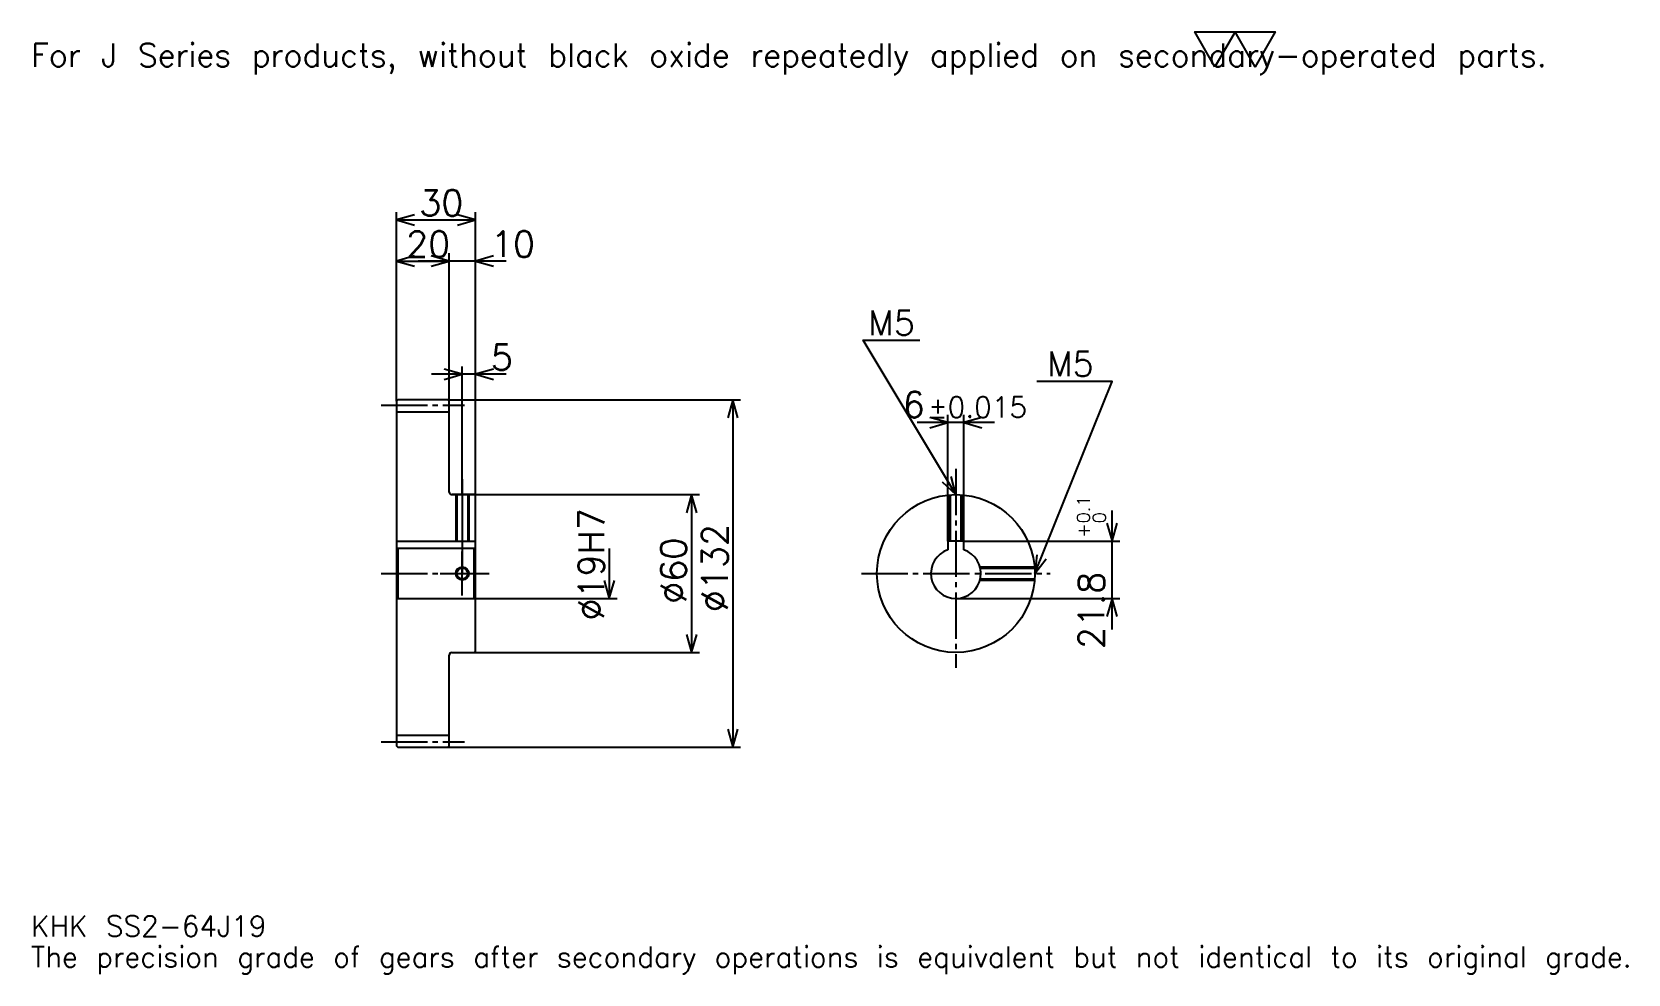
# Model space of a CAD drawing. Extents: x 20 to 627, y 7 to 365.
import ezdxf

# ---------------------------------------------------------------- set-up
doc = ezdxf.new("R2010")
doc.units = 0
doc.linetypes.add('DASHDOT', pattern=[23.478262, 17.608696, -1.956522, 1.956522, -1.956522])
doc.layers.get('0').update_dxf_attribs({"linetype": 'CONTINUOUS'})
doc.layers.add('DASHDOT', color=6, linetype='DASHDOT')
doc.styles.add('KANJI', font='TXT', dxfattribs={"bigfont": 'BIGFONT'})

msp = doc.modelspace()

# ---------------------------------------------------------------- linework, layer by layer
at = {"color": 5}
for p, q in [((158.478271, 225.456512), (158.478271, 296.869568)), ((158.478271, 293.934784), (188.478271, 293.934784)), ((188.478271, 225.456512), (188.478271, 296.869568)), ((178.478271, 225.456512), (178.478271, 281.217377)), ((158.478271, 278.282593), (178.478271, 278.282593)), ((200.217407, 278.282593), (166.739136, 278.282593)), ((183.478271, 225.456512), (183.478271, 238.173904)), ((200.217407, 235.23912), (171.739136, 235.23912)), ((158.478271, 224.956512), (158.478271, 225.456512)), ((177.978271, 225.456512), (188.478271, 225.456512)), ((178.478271, 224.956512), (178.478271, 225.456512)), ((183.478271, 189.456512), (183.478271, 225.456512)), ((183.478271, 189.456512), (183.478271, 225.456512)), ((188.478271, 225.456512), (289.239136, 225.456512)), ((188.478271, 188.956512), (188.478271, 225.456512)), ((286.304352, 225.456512), (286.304352, 93.456512)), ((368.086975, 171.756516), (368.086975, 219.782593)), ((374.086975, 171.756516), (374.086975, 219.782593)), ((385.826111, 216.847809), (356.347839, 216.847809)), ((179.478271, 189.456512), (188.478271, 189.456512)), ((188.478271, 189.456512), (273.586975, 189.456512)), ((270.652191, 189.456512), (270.652191, 129.456512)), ((430.434784, 138.217377), (430.434784, 183.495636)), ((374.086975, 171.756516), (433.369568, 171.756516)), ((239.347839, 168.956512), (239.347839, 149.956512)), ((188.478271, 149.956512), (242.282623, 149.956512)), ((371.086975, 149.956512), (433.369568, 149.956512)), ((179.478271, 129.456512), (188.478271, 129.456512)), ((188.478271, 129.456512), (273.586975, 129.456512)), ((177.978271, 93.456512), (188.478271, 93.456512)), ((188.478271, 93.456512), (289.239136, 93.456512))]:
    msp.add_line(p, q, dxfattribs=at)
at = {"color": 4}
for p, q in [((158.478271, 220.956512), (178.478271, 220.956512)), ((158.478271, 171.756516), (188.478271, 171.756516)), ((158.978271, 168.956512), (158.978271, 149.956512)), ((187.978271, 168.956512), (188.478271, 169.456512)), ((187.978271, 149.956512), (188.478271, 149.456512)), ((158.478271, 97.956512), (178.478271, 97.956512))]:
    msp.add_line(p, q, dxfattribs=at)
at = {"color": 7}
msp.add_lwpolyline([(469.565216, 352.17392), (461.934784, 365.399994), (492.456512, 365.399994), (484.82608, 352.17392), (477.195648, 365.399994), (469.565216, 352.17392)], dxfattribs=at)
at = {"color": 5}
for points in [[(165.326096, 295.891296), (158.478271, 293.934784), (165.326096, 291.978271)], [(181.630447, 291.978271), (188.478271, 293.934784), (181.630447, 295.891296)], [(165.326096, 280.239136), (158.478271, 278.282593), (165.326096, 276.32608)], [(171.630447, 276.32608), (178.478271, 278.282593), (171.630447, 280.239136)], [(171.630447, 276.32608), (178.478271, 278.282593), (171.630447, 280.239136)], [(195.326096, 280.239136), (188.478271, 278.282593), (195.326096, 276.32608)], [(371.086975, 189.456512), (335.869568, 248.152161), (357.391296, 248.152161)], [(176.630447, 233.282593), (183.478271, 235.23912), (176.630447, 237.195648)], [(195.326096, 237.195648), (188.478271, 235.23912), (195.326096, 233.282593)], [(401.086975, 159.456512), (430.434784, 232.5), (401.869568, 232.5)], [(288.260864, 218.608688), (286.304352, 225.456512), (284.347839, 218.608688)], [(361.239136, 214.891296), (368.086975, 216.847809), (361.239136, 218.804337)], [(380.934784, 218.804337), (374.086975, 216.847809), (380.934784, 214.891296)], [(365.886078, 194.321854), (371.086975, 189.456512), (369.241486, 196.335098)], [(272.608704, 182.608688), (270.652191, 189.456512), (268.695679, 182.608688)], [(428.478271, 178.60434), (430.434784, 171.756516), (432.391296, 178.60434)], [(401.824493, 166.54007), (401.086975, 159.456512), (405.455444, 165.081207)], [(237.391327, 156.804337), (239.347839, 149.956512), (241.304352, 156.804337)], [(432.391296, 143.108688), (430.434784, 149.956512), (428.478271, 143.108688)], [(268.695679, 136.304337), (270.652191, 129.456512), (272.608704, 136.304337)], [(284.347839, 100.304337), (286.304352, 93.456512), (288.260864, 100.304337)]]:
    msp.add_lwpolyline(points, dxfattribs=at)
at = {"color": 4}
for points in [[(178.478271, 190.456512), (178.478271, 224.956512), (177.978271, 225.456512), (158.978271, 225.456512), (158.478271, 224.956512), (158.478271, 149.456512)], [(179.478271, 129.456512), (187.978271, 129.456512), (188.478271, 129.956512), (188.478271, 188.956512), (187.978271, 189.456512), (179.478271, 189.456512)], [(180.978271, 189.456512), (180.978271, 171.756516)], [(181.413269, 189.456512), (181.413269, 171.756516)], [(185.543274, 189.456512), (185.543274, 171.756516)], [(185.978271, 189.456512), (185.978271, 171.756516)], [(368.586975, 171.756516), (368.586975, 189.352173)], [(369.021973, 171.756516), (369.021973, 189.385361)], [(373.151978, 171.756516), (373.151978, 189.385361)], [(373.586975, 171.756516), (373.586975, 189.352173)], [(374.086975, 168.470398), (374.086975, 171.756516), (368.086975, 171.756516), (368.086975, 168.470398)], [(158.478271, 149.456512), (158.978271, 149.956512), (187.978271, 149.956512), (187.978271, 168.956512), (158.978271, 168.956512), (158.478271, 169.456512)], [(380.252106, 161.956512), (400.982605, 161.956512)], [(380.359802, 161.521515), (401.015808, 161.521515)], [(380.252106, 156.956512), (400.982605, 156.956512)], [(380.359802, 157.39151), (401.015808, 157.39151)], [(158.478271, 149.456512), (158.478271, 93.956512), (158.978271, 93.456512), (177.978271, 93.456512), (178.478271, 93.956512), (178.478271, 128.456512)]]:
    msp.add_lwpolyline(points, dxfattribs=at)
for centre, radius in [((371.086975, 159.456512), 30), ((183.478271, 159.456512), 2.065)]:
    msp.add_circle(centre, radius, dxfattribs=at)
at = {"color": 7}
msp.add_circle((183.478271, 159.456512), 2.5, dxfattribs=at)
at = {"color": 4}
for centre, radius, start, end in [((179.478271, 190.456512), 1, 180, 270), ((371.086975, 159.456512), 9.5, 108.408480326, 71.591519674), ((179.478271, 128.456512), 1, 90, 180)]:
    msp.add_arc(centre, radius, start, end, dxfattribs=at)
at = {"layer": 'DASHDOT', "color": 7}
for p, q in [((152.608704, 223.456512), (184.347839, 223.456512)), ((371.086975, 199.23912), (371.086975, 123.586945)), ((183.478271, 189.456512), (183.478271, 159.456512)), ((152.608704, 159.456512), (194.347839, 159.456512)), ((335.217407, 159.456512), (406.956543, 159.456512)), ((152.608704, 95.456512), (184.347839, 95.456512))]:
    msp.add_line(p, q, dxfattribs=at)
for points in [[(183.478271, 195.32608), (183.478271, 165.886948)], [(183.478271, 151.086945), (183.478271, 167.82608)], [(175.108704, 159.456512), (191.847839, 159.456512)]]:
    msp.add_lwpolyline(points, dxfattribs=at)

# ---------------------------------------------------------------- texts
at = {"color": 7, "style": 'KANJI'}
for s, height, p in [('For J Series products, without black oxide repeatedly applied on secondary-operated parts.', 8.804348, (19.565218, 352.17392)), ('30', 9.782609, (167.119568, 295.5)), ('20', 9.782609, (162.119583, 279.847809)), ('10', 9.782609, (194.347839, 279.847809)), ('M5', 9.391305, (337.826111, 250.108688)), ('5', 9.782609, (194.347839, 236.804337)), ('M5', 9.391305, (405.782593, 234.456512)), ('6', 9.782609, (350.893738, 218.804337)), ('%%p0.015', 7.826087, (360.577301, 218.804337)), ('KHK SS2-64J19', 7.826087, (19.565218, 21.52174)), ('The precision grade of gears after secondary operations is equivalent but not identical to its original grade.', 7.826087, (19.565218, 9.782609))]:
    msp.add_text(s, height=height, dxfattribs=at).set_placement(p)
for s, height, p in [('%%c19H7', 9.782609, (237.391327, 141.603256)), ('0.1', 4.891304, (422.021729, 178.60405)), ('0', 4.891304, (428.086945, 178.60405)), ('%%c132', 9.782609, (284.347839, 144.782593)), ('+', 4.891304, (422.021729, 173.125793)), ('%%c60', 9.782609, (268.695679, 147.961945)), ('21.8', 9.782609, (427.5, 130.782791))]:
    msp.add_text(s, height=height, rotation=90, dxfattribs=at).set_placement(p)

doc.saveas('drawing.dxf')
